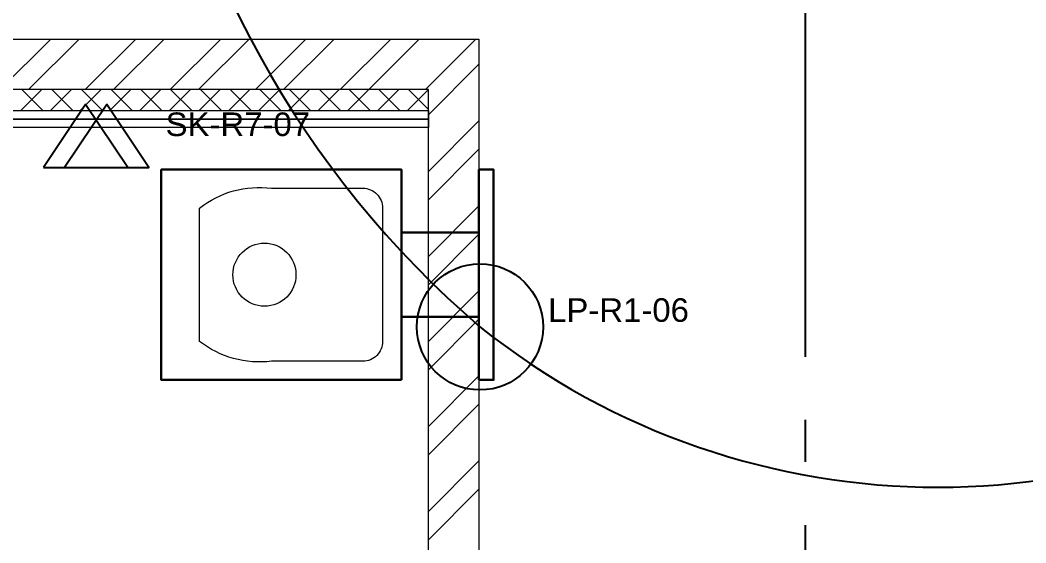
# Model space of a CAD drawing. Header units: inches. Extents: x -21163 to 11874, y -14995 to 6550.
# Drawn here: x -6616 to -4226, y -1106 to 136 of the extents above; entities that cross this region are included whole.
import ezdxf

# ---------------------------------------------------------------- set-up
doc = ezdxf.new("R2010")
doc.units = ezdxf.units.IN
doc.header["$MEASUREMENT"] = 0
doc.linetypes.add('CONTI', pattern=[0])
doc.linetypes.add('GOST2.303 5', pattern=[24, 20, -1.5, 1, -1.5])
for name, color, linetype in [('axis_dim', 8, 'CONTI'), ('LIGHTING', 4, 'Continuous'), ('SOCKETS', 1, 'Continuous'), ('TAGS', 7, 'Continuous'), ('WIRING', 4, 'Continuous')]:
    doc.layers.add(name, color=color, linetype=linetype)
doc.layers.add('furniture', color=8, linetype='Continuous', lineweight=0)
doc.layers.add('Wall2', color=8, linetype='Continuous', lineweight=5)
doc.styles.get("Standard").update_dxf_attribs({"font": 'arial.ttf'})

msp = doc.modelspace()

# ---------------------------------------------------------------- linework, layer by layer
at = {"layer": 'axis_dim', "linetype": 'GOST2.303 5', "lineweight": 25, "ltscale": 100}
msp.add_lwpolyline([(-4750.6, 1336), (-4750.6, -2264)], dxfattribs=at)
at = {"layer": 'furniture', "ltscale": 100}
for points in [[(-5645.6, -29), (-7855.6, -29)], [(-6614.9, -79), (-6564.9, -29)], [(-6562.1, -79), (-6612.1, -29)], [(-6544.2, -79), (-6494.2, -29)], [(-6491.3, -79), (-6541.3, -29)], [(-6473.5, -79), (-6423.5, -29)], [(-6420.6, -79), (-6470.6, -29)], [(-6402.8, -79), (-6352.8, -29)], [(-6349.9, -79), (-6399.9, -29)], [(-6332.1, -79), (-6282.1, -29)], [(-6279.2, -79), (-6329.2, -29)], [(-6261.4, -79), (-6211.4, -29)], [(-6208.5, -79), (-6258.5, -29)], [(-6190.7, -79), (-6140.7, -29)], [(-6137.8, -79), (-6187.8, -29)], [(-6120, -79), (-6070, -29)], [(-6067.1, -79), (-6117.1, -29)], [(-6049.3, -79), (-5999.3, -29)], [(-5996.4, -79), (-6046.4, -29)], [(-5978.6, -79), (-5928.6, -29)], [(-5925.7, -79), (-5975.7, -29)], [(-5907.8, -79), (-5857.8, -29)], [(-5854.9, -79), (-5904.9, -29)], [(-5837.1, -79), (-5787.1, -29)], [(-5784.2, -79), (-5834.2, -29)], [(-5766.4, -79), (-5716.4, -29)], [(-5713.5, -79), (-5763.5, -29)], [(-5695.7, -79), (-5645.7, -29)], [(-5645.6, -76.3), (-5692.8, -29)], [(-5645.6, -79), (-5645.6, -29)], [(-7805.6, -79), (-5645.6, -79)], [(-7805.6, -79), (-5645.6, -79)], [(-5645.6, -79), (-5645.6, -99)], [(-5645.6, -99), (-7785.6, -99)], [(-7785.6, -99), (-5645.6, -99)], [(-5645.6, -119), (-7765.6, -119)], [(-5645.6, -99), (-5645.6, -119)]]:
    msp.add_lwpolyline(points, dxfattribs=at)
at = {"layer": 'furniture', "lineweight": 30}
for points in [[(-5710.1, -719), (-6280.9, -719), (-6280.9, -219), (-5710.1, -219)], [(-5525.6, -719), (-5525.6, -219), (-5491, -219), (-5491, -719)]]:
    msp.add_lwpolyline(points, close=True, dxfattribs=at)
at = {"layer": 'furniture'}
msp.add_lwpolyline([(-5801.6, -674.6), (-6018.6, -674.6, -0.199006), (-6190, -627.5), (-6190, -310.5, -0.199006), (-6018.6, -263.4), (-5801.6, -263.4, -0.414214), (-5754.6, -310.5), (-5754.6, -627.5, -0.414214)], format="xyb", close=True, dxfattribs=at)
at = {"layer": 'furniture', "lineweight": 30}
for points in [[(-5710.1, -369), (-5525.6, -369)], [(-5710.1, -569), (-5525.6, -569)]]:
    msp.add_lwpolyline(points, dxfattribs=at)
at = {"layer": 'furniture'}
msp.add_circle((-6035.6, -469), 75, dxfattribs=at)
at = {"layer": 'LIGHTING'}
msp.add_circle((-5523.3, -593), 150, dxfattribs=at)
at = {"layer": 'SOCKETS'}
for p, q in [((-6560.6, -214.4), (-6360.6, -214.4)), ((-6510.6, -214.4), (-6310.6, -214.4))]:
    msp.add_line(p, q, dxfattribs=at)
for points in [[(-6560.6, -214.4), (-6360.6, -214.4), (-6460.6, -64.4)], [(-6510.6, -214.4), (-6310.6, -214.4), (-6410.6, -64.4)]]:
    msp.add_lwpolyline(points, close=True, dxfattribs=at)
at = {"layer": 'Wall2', "ltscale": 100}
for points in [[(-6731.2, 91), (-5525.6, 91)], [(-6663.4, -29), (-6543.4, 91)], [(-6596.1, -29), (-6476.1, 91)], [(-6461.4, -29), (-6341.4, 91)], [(-6394, -29), (-6274, 91)], [(-6259.3, -29), (-6139.3, 91)], [(-6192, -29), (-6072, 91)], [(-6057.2, -29), (-5937.2, 91)], [(-5989.9, -29), (-5869.9, 91)], [(-5855.2, -29), (-5735.2, 91)], [(-5787.8, -29), (-5667.8, 91)], [(-5653.1, -29), (-5533.1, 91)], [(-5525.6, 91), (-5525.6, -1273.9)], [(-5645.6, -88.8), (-5525.6, 31.2)], [(-5645.6, -29), (-7855.6, -29)], [(-5645.6, -119), (-5645.6, -29)], [(-5645.6, -29), (-5645.6, -29)], [(-5645.6, -223.5), (-5525.6, -103.5)], [(-5645.6, -1273.9), (-5645.6, -119)], [(-5645.6, -119), (-5645.6, -119)], [(-5645.6, -290.8), (-5525.6, -170.8)], [(-5645.6, -425.6), (-5525.6, -305.6)], [(-5645.6, -492.9), (-5525.6, -372.9)], [(-5645.6, -627.6), (-5525.6, -507.6)], [(-5645.6, -695), (-5525.6, -575)], [(-5645.6, -829.7), (-5525.6, -709.7)], [(-5645.6, -897), (-5525.6, -777)], [(-5645.6, -1031.7), (-5525.6, -911.7)], [(-5645.6, -1099.1), (-5525.6, -979.1)]]:
    msp.add_lwpolyline(points, dxfattribs=at)
at = {"layer": 'WIRING'}
for points in [[(-6312, 833.8, 0.18), (-5523.3, -593)], [(-5523.3, -593, 0.35), (-3345.9, -593)]]:
    msp.add_lwpolyline(points, format="xyb", dxfattribs=at)

# ---------------------------------------------------------------- texts
at = {"layer": 'TAGS'}
for s, p in [('SK-R7-07', (-6270.6, -139.4)), ('LP-R1-06', (-5361.3, -581))]:
    msp.add_text(s, height=56, dxfattribs=at).set_placement(p)

doc.saveas('drawing.dxf')
